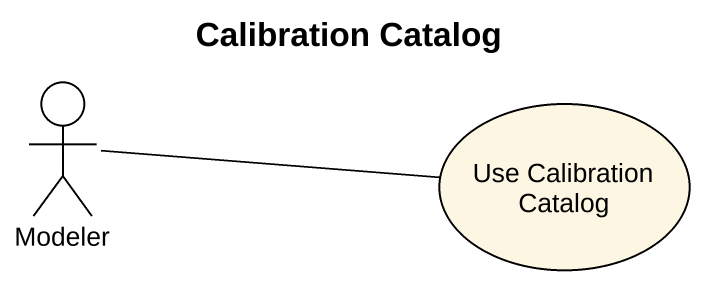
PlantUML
@startuml
title Calibration Catalog
actor Modeler
usecase "Use Calibration Catalog" as Use_Calibration_Catalog
Modeler -right- Use_Calibration_Catalog
@enduml
